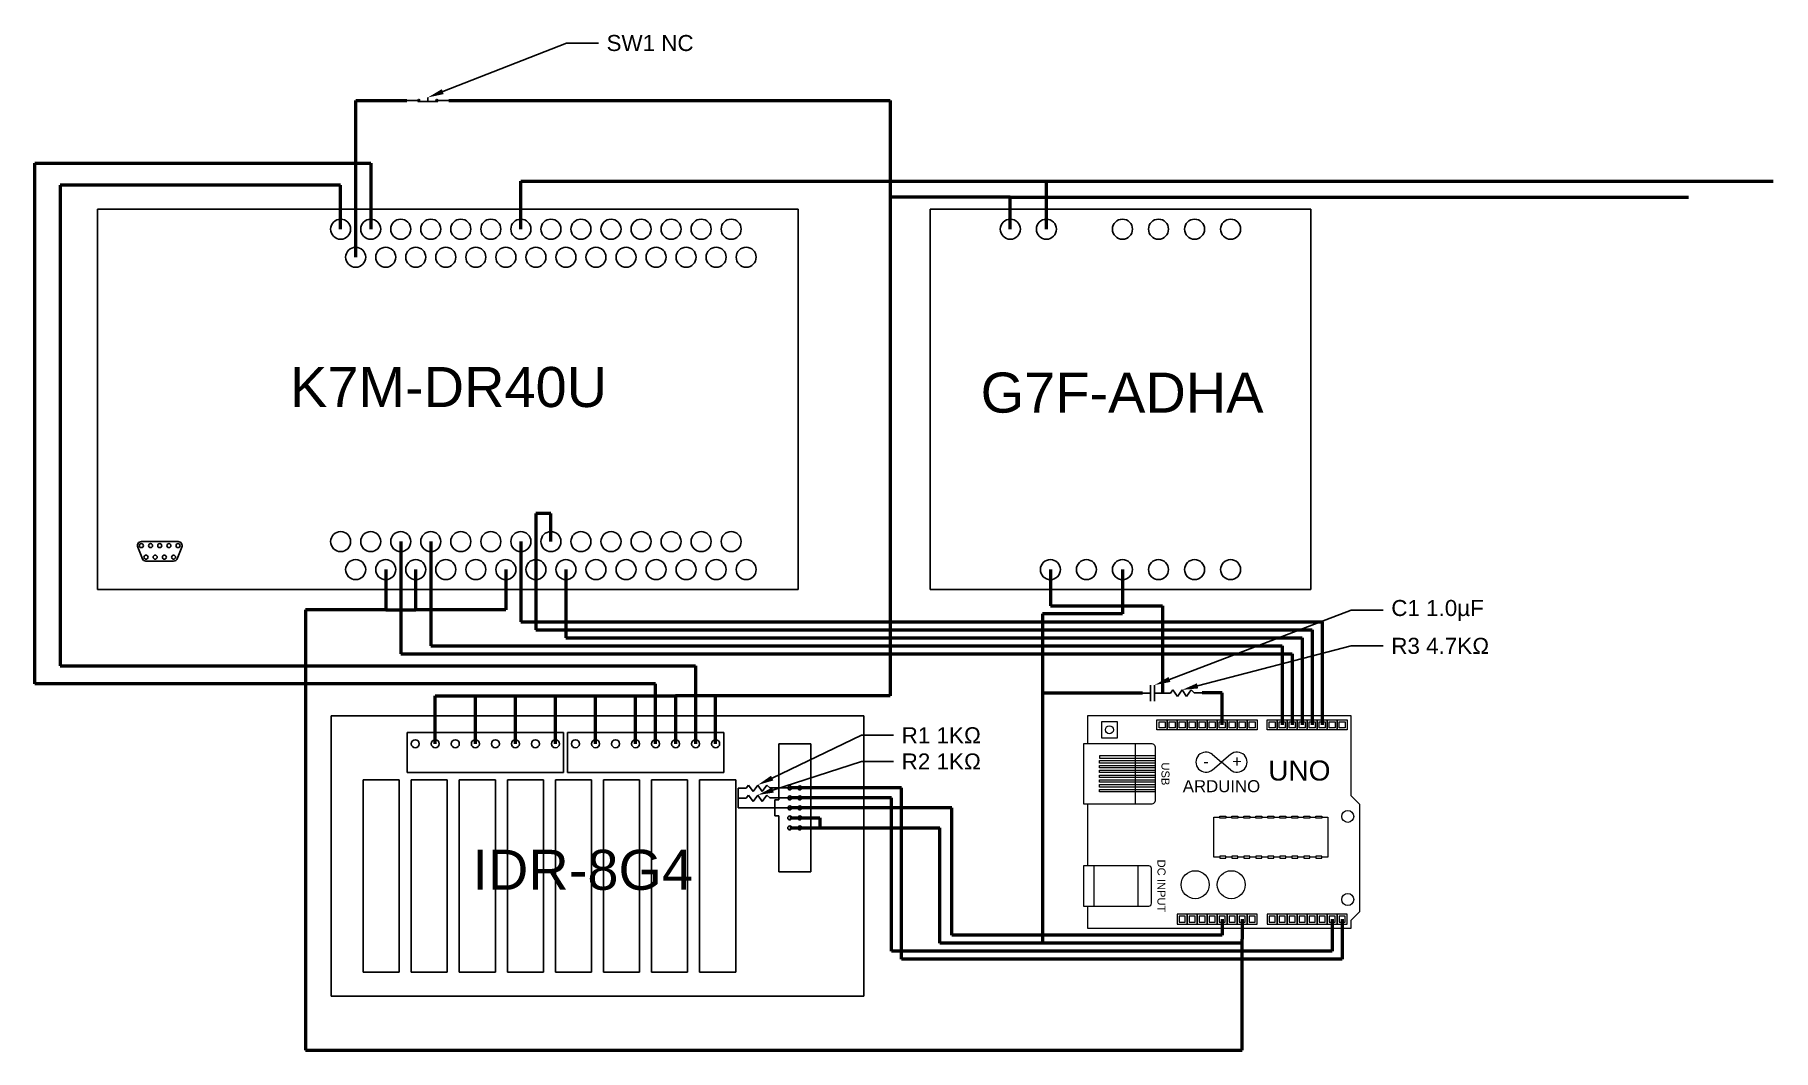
# Model space of a CAD drawing. Header units: millimetres. Extents: x 17 to 451, y 32 to 286.
import ezdxf
from ezdxf import colors
from ezdxf.entities.mleader import LeaderData, LeaderLine
from ezdxf.enums import TextEntityAlignment as Align
from ezdxf.math import Vec2, Vec3

# ---------------------------------------------------------------- set-up
doc = ezdxf.new("R2010")
doc.units = ezdxf.units.MM
for name, color, linetype, lineweight in [('24V', 30, 'Continuous', 50), ('5V', 10, 'Continuous', 50), ('Anotaciones', 170, 'Continuous', 20), ('Comun24v', 80, 'Continuous', 50), ('Comun5v', 80, 'Continuous', 50), ('Señales', 190, 'Continuous', 50)]:
    doc.layers.add(name, color=color, linetype=linetype, lineweight=lineweight)
doc.styles.get("Standard").update_dxf_attribs({"font": 'ARIAL.TTF'})

# ---------------------------------------------------------------- blocks, each defined once
blk = doc.blocks.new('PSERIE')
at = {"color": 0, "lineweight": 5}
blk.add_line((13, 0), (13, 15), dxfattribs=at)
blk.add_lwpolyline([(0, 0), (17, 0, 0.414214), (18, 1), (18, 14, 0.414214), (17, 15), (0, 15)], format="xyb", close=True, dxfattribs=at)
for points in [[(18, 12), (4, 12), (4, 11.4), (18, 11.4)], [(18, 10.2), (4, 10.2), (4, 10.8), (18, 10.8)], [(18, 9), (4, 9), (4, 9.6), (18, 9.6)], [(18, 7.8), (4, 7.8), (4, 8.4), (18, 8.4)], [(18, 6.6), (4, 6.6), (4, 7.2), (18, 7.2)], [(18, 5.4), (4, 5.4), (4, 6), (18, 6)], [(18, 4.2), (4, 4.2), (4, 4.8), (18, 4.8)], [(18, 3), (4, 3), (4, 3.6), (18, 3.6)]]:
    blk.add_lwpolyline(points, dxfattribs=at)
blk = doc.blocks.new('I2C')
at = {"lineweight": 5}
for points in [[(-1.25, 0), (1.25, 0), (1.25, 2.5), (-1.25, 2.5)], [(-0.75, 0.5), (0.75, 0.5), (0.75, 2), (-0.75, 2)]]:
    blk.add_lwpolyline(points, close=True, dxfattribs=at)
blk = doc.blocks.new('CHIP')
at = {"lineweight": 5}
for points in [[(1.5, -5), (0, -5), (0, 5), (1.5, 5)], [(3, 5), (4.5, 5)], [(6, 5), (7.5, 5)], [(9, 5), (10.5, 5)], [(12, 5), (13.5, 5)], [(15, 5), (16.5, 5)], [(18, 5), (19.5, 5)], [(21, 5), (22.5, 5)], [(24, 5), (25.5, 5)], [(27, 5), (28.5, 5), (28.5, -5), (27, -5)], [(4.5, -5), (3, -5)], [(7.5, -5), (6, -5)], [(10.5, -5), (9, -5)], [(13.5, -5), (12, -5)], [(16.5, -5), (15, -5)], [(19.5, -5), (18, -5)], [(22.5, -5), (21, -5)], [(25.5, -5), (24, -5)]]:
    blk.add_lwpolyline(points, dxfattribs=at)
for points in [[(1.5, 4.75), (1.5, 5.25), (3, 5.25), (3, 4.75)], [(4.5, 4.75), (4.5, 5.25), (6, 5.25), (6, 4.75)], [(7.5, 4.75), (7.5, 5.25), (9, 5.25), (9, 4.75)], [(10.5, 4.75), (10.5, 5.25), (12, 5.25), (12, 4.75)], [(13.5, 4.75), (13.5, 5.25), (15, 5.25), (15, 4.75)], [(16.5, 4.75), (16.5, 5.25), (18, 5.25), (18, 4.75)], [(19.5, 4.75), (19.5, 5.25), (21, 5.25), (21, 4.75)], [(22.5, 4.75), (22.5, 5.25), (24, 5.25), (24, 4.75)], [(25.5, 4.75), (25.5, 5.25), (27, 5.25), (27, 4.75)], [(1.5, -4.75), (1.5, -5.25), (3, -5.25), (3, -4.75)], [(4.5, -4.75), (4.5, -5.25), (6, -5.25), (6, -4.75)], [(7.5, -4.75), (7.5, -5.25), (9, -5.25), (9, -4.75)], [(10.5, -4.75), (10.5, -5.25), (12, -5.25), (12, -4.75)], [(13.5, -4.75), (13.5, -5.25), (15, -5.25), (15, -4.75)], [(16.5, -4.75), (16.5, -5.25), (18, -5.25), (18, -4.75)], [(19.5, -4.75), (19.5, -5.25), (21, -5.25), (21, -4.75)], [(22.5, -4.75), (22.5, -5.25), (24, -5.25), (24, -4.75)], [(25.5, -4.75), (25.5, -5.25), (27, -5.25), (27, -4.75)]]:
    blk.add_lwpolyline(points, close=True, dxfattribs=at)

msp = doc.modelspace()

# ---------------------------------------------------------------- linework, layer by layer
for p, q in [((109.68, 269.34), (112.68, 269.34)), ((114.93, 269.09), (114.93, 270.09)), ((117.18, 269.34), (120.18, 269.34)), ((112.43, 269.09), (117.43, 269.09)), ((32.41, 147.2), (32.41, 242.2)), ((32.41, 242.2), (207.41, 242.2)), ((207.41, 242.2), (207.41, 147.2)), ((240.36, 242.2), (240.36, 147.2)), ((335.36, 242.2), (240.36, 242.2)), ((335.36, 147.2), (335.36, 242.2)), ((42.51, 157.78), (43.65, 154.89)), ((43.41, 159.2), (52.57, 159.2)), ((52.33, 154.89), (53.48, 157.78)), ((207.41, 147.2), (207.41, 158.2)), ((44.56, 154.31), (51.43, 154.31)), ((335.36, 147.2), (335.36, 152.2)), ((207.41, 147.2), (32.41, 147.2)), ((240.36, 147.2), (335.36, 147.2)), ((295.36, 119.35), (295.36, 123.35)), ((296.36, 119.35), (296.36, 123.35)), ((300.93, 122.17), (300.36, 121.35)), ((302.08, 120.53), (300.93, 122.17)), ((303.23, 122.17), (302.08, 120.53)), ((304.38, 120.53), (303.23, 122.17)), ((305.52, 122.17), (304.38, 120.53)), ((306.23, 121.46), (305.52, 122.17)), ((295.36, 121.35), (293.36, 121.35)), ((298.36, 121.35), (296.36, 121.35)), ((300.36, 121.35), (298.36, 121.35)), ((308.23, 121.46), (306.23, 121.46)), ((90.79, 115.71), (90.79, 45.71)), ((223.79, 115.71), (90.79, 115.71)), ((90.79, 115.71), (90.79, 108.71)), ((223.79, 45.71), (223.79, 115.71)), ((223.79, 115.71), (223.79, 97.71)), ((148.78, 111.52), (109.78, 111.52)), ((109.78, 111.52), (109.78, 101.52)), ((148.78, 101.52), (148.78, 111.52)), ((188.79, 111.52), (149.79, 111.52)), ((149.79, 111.52), (149.79, 101.52)), ((188.79, 101.52), (188.79, 111.52)), ((210.54, 108.71), (202.54, 108.71)), ((202.54, 108.71), (202.54, 94.71)), ((210.54, 108.71), (210.54, 76.71)), ((109.78, 101.52), (148.78, 101.52)), ((149.79, 101.52), (188.79, 101.52)), ((107.79, 99.71), (98.79, 99.71)), ((98.79, 99.71), (98.79, 51.71)), ((107.79, 51.71), (107.79, 99.71)), ((119.79, 99.71), (110.79, 99.71)), ((110.79, 99.71), (110.79, 51.71)), ((119.79, 51.71), (119.79, 99.71)), ((131.79, 99.71), (122.79, 99.71)), ((122.79, 99.71), (122.79, 51.71)), ((131.79, 51.71), (131.79, 99.71)), ((143.79, 99.71), (134.79, 99.71)), ((134.79, 99.71), (134.79, 51.71)), ((143.79, 51.71), (143.79, 99.71)), ((155.79, 99.71), (146.79, 99.71)), ((146.79, 99.71), (146.79, 51.71)), ((155.79, 51.71), (155.79, 99.71)), ((167.79, 99.71), (158.79, 99.71)), ((158.79, 99.71), (158.79, 51.71)), ((167.79, 51.71), (167.79, 99.71)), ((179.79, 99.71), (170.79, 99.71)), ((170.79, 99.71), (170.79, 51.71)), ((179.79, 51.71), (179.79, 99.71)), ((191.79, 99.71), (182.79, 99.71)), ((182.79, 99.71), (182.79, 51.71)), ((191.79, 51.71), (191.79, 99.71)), ((194.42, 97.6), (192.42, 97.6)), ((192.42, 97.6), (192.42, 95.1)), ((194.99, 98.42), (194.42, 97.6)), ((194.99, 95.92), (194.42, 95.1)), ((196.14, 96.78), (194.99, 98.42)), ((196.14, 94.28), (194.99, 95.92)), ((197.29, 98.42), (196.14, 96.78)), ((197.29, 95.92), (196.14, 94.28)), ((198.43, 96.78), (197.29, 98.42)), ((198.43, 94.28), (197.29, 95.92)), ((199.58, 98.42), (198.43, 96.78)), ((199.58, 95.92), (198.43, 94.28)), ((200.29, 97.71), (199.58, 98.42)), ((200.29, 95.21), (199.58, 95.92)), ((205.29, 97.71), (200.29, 97.71)), ((194.42, 95.1), (192.42, 95.1)), ((192.42, 95.1), (192.42, 92.71)), ((192.42, 92.71), (205.29, 92.71)), ((205.29, 95.21), (200.29, 95.21)), ((202.54, 94.71), (201.54, 94.71)), ((201.54, 94.71), (201.54, 90.71)), ((201.54, 90.71), (202.54, 90.71)), ((202.54, 90.71), (202.54, 76.71)), ((202.54, 76.71), (210.54, 76.71)), ((98.79, 51.71), (107.79, 51.71)), ((110.79, 51.71), (119.79, 51.71)), ((122.79, 51.71), (131.79, 51.71)), ((134.79, 51.71), (143.79, 51.71)), ((146.79, 51.71), (155.79, 51.71)), ((158.79, 51.71), (167.79, 51.71)), ((170.79, 51.71), (179.79, 51.71)), ((182.79, 51.71), (191.79, 51.71)), ((90.79, 45.71), (223.79, 45.71)), ((90.79, 45.71), (98.79, 45.71))]:
    msp.add_line(p, q)
at = {"lineweight": 5}
for p in [(310.8, 106.04), (315.36, 106.04), (310.8, 102.21), (315.36, 102.21)]:
    msp.add_line(p, (313.08, 104.13), dxfattribs=at)
at = {"color": 0, "lineweight": 5}
for p, q in [((281.27, 68.21), (281.27, 78.21)), ((292.27, 68.21), (292.27, 78.21))]:
    msp.add_line(p, q, dxfattribs=at)
at = {"color": 0, "lineweight": 9}
msp.add_lwpolyline([(279.6, 93.71), (279.6, 78.21), (278.6, 78.21), (278.6, 68.21), (279.6, 68.21), (279.6, 62.71), (345.48, 62.71), (345.48, 64.71), (347.6, 66.84), (347.6, 93.59), (345.48, 95.71), (345.48, 115.71), (279.6, 115.71), (279.6, 108.71), (278.6, 108.71), (278.6, 93.71)], close=True, dxfattribs=at)
at = {"lineweight": 5}
msp.add_lwpolyline([(283.1, 110.21), (287.1, 110.21), (287.1, 114.21), (283.1, 114.21)], close=True, dxfattribs=at)
at = {"color": 0, "lineweight": 5}
msp.add_lwpolyline([(279.6, 68.21), (294.94, 68.21, 0.414214), (295.6, 68.88), (295.6, 77.55, 0.414214), (294.94, 78.21), (279.6, 78.21)], format="xyb", dxfattribs=at)
for centre, radius in [((112.68, 269.34), 0.25), ((117.18, 269.34), 0.25), ((93.16, 237.2), 2.5), ((100.66, 237.2), 2.5), ((108.16, 237.2), 2.5), ((115.66, 237.2), 2.5), ((123.16, 237.2), 2.5), ((130.66, 237.2), 2.5), ((138.16, 237.2), 2.5), ((145.66, 237.2), 2.5), ((153.16, 237.2), 2.5), ((160.66, 237.2), 2.5), ((168.16, 237.2), 2.5), ((175.66, 237.2), 2.5), ((183.16, 237.2), 2.5), ((190.66, 237.2), 2.5), ((260.36, 237.2), 2.5), ((269.36, 237.2), 2.5), ((288.36, 237.2), 2.5), ((297.36, 237.2), 2.5), ((306.36, 237.2), 2.5), ((315.36, 237.2), 2.5), ((96.91, 230.2), 2.5), ((104.41, 230.2), 2.5), ((111.91, 230.2), 2.5), ((119.41, 230.2), 2.5), ((126.91, 230.2), 2.5), ((134.41, 230.2), 2.5), ((141.91, 230.2), 2.5), ((149.41, 230.2), 2.5), ((156.91, 230.2), 2.5), ((164.41, 230.2), 2.5), ((171.91, 230.2), 2.5), ((179.41, 230.2), 2.5), ((186.91, 230.2), 2.5), ((194.41, 230.2), 2.5), ((93.16, 159.2), 2.5), ((100.66, 159.2), 2.5), ((108.16, 159.2), 2.5), ((115.66, 159.2), 2.5), ((123.16, 159.2), 2.5), ((130.66, 159.2), 2.5), ((138.16, 159.2), 2.5), ((145.66, 159.2), 2.5), ((153.16, 159.2), 2.5), ((160.66, 159.2), 2.5), ((168.16, 159.2), 2.5), ((175.66, 159.2), 2.5), ((183.16, 159.2), 2.5), ((190.66, 159.2), 2.5), ((43.41, 158.2), 0.5), ((45.7, 158.2), 0.5), ((47.99, 158.2), 0.5), ((50.28, 158.2), 0.5), ((52.57, 158.2), 0.5), ((44.56, 155.31), 0.5), ((46.85, 155.31), 0.5), ((49.14, 155.31), 0.5), ((51.43, 155.31), 0.5), ((96.91, 152.2), 2.5), ((104.41, 152.2), 2.5), ((111.91, 152.2), 2.5), ((119.41, 152.2), 2.5), ((126.91, 152.2), 2.5), ((134.41, 152.2), 2.5), ((141.91, 152.2), 2.5), ((149.41, 152.2), 2.5), ((156.91, 152.2), 2.5), ((164.41, 152.2), 2.5), ((171.91, 152.2), 2.5), ((179.41, 152.2), 2.5), ((186.91, 152.2), 2.5), ((194.41, 152.2), 2.5), ((270.36, 152.2), 2.5), ((279.36, 152.2), 2.5), ((288.36, 152.2), 2.5), ((297.36, 152.2), 2.5), ((306.36, 152.2), 2.5), ((315.36, 152.2), 2.5), ((111.79, 108.71), 1), ((116.79, 108.71), 1), ((121.79, 108.71), 1), ((126.79, 108.71), 1), ((131.79, 108.71), 1), ((136.79, 108.71), 1), ((141.79, 108.71), 1), ((146.79, 108.71), 1), ((151.79, 108.71), 1), ((156.79, 108.71), 1), ((161.79, 108.71), 1), ((166.79, 108.71), 1), ((171.79, 108.71), 1), ((176.79, 108.71), 1), ((181.79, 108.71), 1), ((186.79, 108.71), 1), ((205.29, 97.71), 0.5), ((205.29, 95.21), 0.5), ((207.79, 97.71), 0.5), ((207.79, 95.21), 0.5), ((205.29, 92.71), 0.5), ((207.79, 92.71), 0.5), ((205.29, 90.21), 0.5), ((205.29, 87.71), 0.5), ((207.79, 90.21), 0.5), ((207.79, 87.71), 0.5)]:
    msp.add_circle(centre, radius)
at = {"lineweight": 5}
for centre, radius in [((285.1, 112.21), 1), ((344.6, 90.59), 1.5), ((306.52, 73.53), 3.5), ((315.52, 73.53), 3.5), ((344.6, 69.84), 1.5)]:
    msp.add_circle(centre, radius, dxfattribs=at)
for centre, start, end in [((43.41, 158.2), 90, 205), ((52.57, 158.2), 335, 90), ((44.56, 155.31), 198.2263, 270), ((51.43, 155.31), 270, 341.7737)]:
    msp.add_arc(centre, 1, start, end)
for centre, start, end in [((309.19, 104.13), 50, 310), ((316.97, 104.13), 230, 130)]:
    msp.add_arc(centre, 2.5, start, end, dxfattribs=at)
at = {"layer": '24V'}
for p, q in [((120.18, 269.34), (230.36, 269.34)), ((230.36, 269.34), (230.36, 245.2)), ((260.36, 245.2), (230.36, 245.2)), ((230.36, 245.2), (230.36, 120.71)), ((260.36, 237.2), (260.36, 245.2)), ((260.36, 245.2), (429.66, 245.2)), ((116.79, 108.71), (116.79, 120.71)), ((116.79, 120.71), (126.79, 120.71)), ((126.79, 108.71), (126.79, 120.71)), ((126.79, 120.71), (136.79, 120.71)), ((136.79, 108.71), (136.79, 120.71)), ((136.79, 120.71), (146.79, 120.71)), ((146.79, 108.71), (146.79, 120.71)), ((146.79, 120.71), (156.79, 120.71)), ((156.79, 108.71), (156.79, 120.71)), ((156.79, 120.71), (166.79, 120.71)), ((166.79, 108.71), (166.79, 120.71)), ((166.79, 120.71), (176.79, 120.71)), ((186.79, 120.71), (176.79, 120.71)), ((176.79, 120.71), (176.79, 108.71)), ((186.79, 108.71), (186.79, 120.71)), ((230.36, 120.71), (186.79, 120.71))]:
    msp.add_line(p, q, dxfattribs=at)
at = {"layer": '5V'}
for p, q in [((207.79, 92.71), (205.29, 92.71)), ((245.73, 92.71), (207.79, 92.71)), ((245.73, 60.96), (245.73, 92.71)), ((313.23, 60.96), (245.73, 60.96)), ((313.23, 64.96), (313.23, 60.96))]:
    msp.add_line(p, q, dxfattribs=at)
at = {"layer": 'Comun24v'}
for p, q in [((138.16, 237.2), (138.16, 249.2)), ((138.16, 249.2), (269.36, 249.2)), ((269.36, 237.2), (269.36, 249.2)), ((269.36, 249.2), (450.84, 249.2))]:
    msp.add_line(p, q, dxfattribs=at)
at = {"layer": 'Comun5v'}
for p, q in [((104.41, 152.2), (104.41, 142.2)), ((111.91, 142.2), (111.91, 152.2)), ((134.41, 152.2), (134.41, 142.2)), ((288.36, 152.2), (288.36, 141.2)), ((104.41, 142.2), (84.41, 142.2)), ((84.41, 142.2), (84.41, 32.2)), ((104.41, 142.2), (111.91, 142.2)), ((134.41, 142.2), (111.91, 142.2)), ((288.36, 141.2), (268.36, 141.2)), ((268.36, 141.2), (268.36, 121.35)), ((293.36, 121.35), (268.36, 121.35)), ((268.36, 121.35), (268.36, 58.96)), ((205.29, 90.21), (207.79, 90.21)), ((205.29, 87.71), (207.79, 87.71)), ((207.79, 90.21), (212.79, 90.21)), ((207.79, 87.71), (242.79, 87.71)), ((212.79, 90.21), (212.79, 87.71)), ((242.79, 58.96), (242.79, 87.71)), ((318.23, 64.96), (318.23, 59.96)), ((318.23, 58.96), (242.79, 58.96)), ((318.23, 32.2), (318.23, 59.96)), ((84.41, 32.2), (318.23, 32.2))]:
    msp.add_line(p, q, dxfattribs=at)
at = {"layer": 'Señales'}
for p, q in [((96.91, 230.2), (96.91, 269.34)), ((96.91, 269.34), (109.68, 269.34)), ((16.79, 123.71), (16.79, 253.71)), ((16.79, 253.71), (100.66, 253.71)), ((100.66, 253.71), (100.66, 237.2)), ((93.16, 248.2), (23.16, 248.2)), ((23.16, 248.2), (23.16, 128.2)), ((93.16, 237.2), (93.16, 248.2)), ((145.66, 166.2), (141.91, 166.2)), ((141.91, 166.2), (141.91, 152.2)), ((145.66, 159.2), (145.66, 166.2)), ((108.16, 159.2), (108.16, 131.2)), ((115.66, 159.2), (115.66, 133.2)), ((138.16, 159.2), (138.16, 139.2)), ((141.91, 152.2), (141.91, 137.2)), ((149.41, 152.2), (149.41, 135.2)), ((270.36, 152.2), (270.36, 143.2)), ((138.16, 139.2), (338.23, 139.2)), ((270.36, 143.2), (298.36, 143.2)), ((298.36, 143.2), (298.36, 121.35)), ((338.23, 139.2), (338.23, 113.46)), ((141.91, 137.2), (335.73, 137.2)), ((149.41, 135.2), (333.23, 135.2)), ((333.23, 135.2), (333.23, 113.46)), ((335.73, 137.2), (335.73, 113.46)), ((108.16, 131.2), (330.73, 131.2)), ((115.66, 133.2), (328.23, 133.2)), ((328.23, 133.2), (328.23, 113.46)), ((330.73, 131.2), (330.73, 113.46)), ((23.16, 128.2), (181.79, 128.2)), ((181.79, 128.2), (181.79, 108.71)), ((171.79, 123.71), (16.79, 123.71)), ((171.79, 108.71), (171.79, 123.71)), ((313.23, 121.46), (308.23, 121.46)), ((313.23, 113.46), (313.23, 121.46)), ((207.79, 97.71), (205.29, 97.71)), ((233.23, 97.71), (207.79, 97.71)), ((233.23, 54.96), (233.23, 97.71)), ((207.79, 95.21), (205.29, 95.21)), ((230.73, 95.21), (207.79, 95.21)), ((230.73, 56.96), (230.73, 95.21)), ((340.73, 64.96), (340.73, 56.96)), ((343.23, 64.96), (343.23, 54.96)), ((340.73, 56.96), (230.73, 56.96)), ((343.23, 54.96), (233.23, 54.96))]:
    msp.add_line(p, q, dxfattribs=at)

# ---------------------------------------------------------------- block references
at = {"lineweight": 5, "xscale": -1, "rotation": 180}
for p in [(298.23, 114.71), (300.73, 114.71), (303.23, 114.71), (305.73, 114.71), (308.23, 114.71), (310.73, 114.71), (313.23, 114.71), (315.73, 114.71), (318.23, 114.71), (320.73, 114.71), (325.73, 114.71), (328.23, 114.71), (330.73, 114.71), (333.23, 114.71), (335.73, 114.71), (338.23, 114.71), (340.73, 114.71), (343.23, 114.71)]:
    msp.add_blockref('I2C', p, dxfattribs=at)
at = {"lineweight": 5}
for name, p in [('PSERIE', (278.6, 93.71)), ('CHIP', (311.17, 85.37)), ('I2C', (303.23, 63.71)), ('I2C', (305.73, 63.71)), ('I2C', (308.23, 63.71)), ('I2C', (310.73, 63.71)), ('I2C', (313.23, 63.71)), ('I2C', (315.73, 63.71)), ('I2C', (318.23, 63.71)), ('I2C', (320.73, 63.71)), ('I2C', (325.73, 63.71)), ('I2C', (328.23, 63.71)), ('I2C', (330.73, 63.71)), ('I2C', (333.23, 63.71)), ('I2C', (335.73, 63.71)), ('I2C', (338.23, 63.71)), ('I2C', (340.73, 63.71)), ('I2C', (343.23, 63.71))]:
    msp.add_blockref(name, p, dxfattribs=at)

# ---------------------------------------------------------------- texts
for s, height, p in [('+', 3, (316.97, 104.33)), ('UNO', 5, (332.53, 102.04)), ('-', 3, (309.19, 104.33)), ('ARDUINO', 3, (313.08, 98.13))]:
    msp.add_text(s, height=height, dxfattribs=at).set_placement(p, align=Align.MIDDLE_CENTER)
for s, p in [('USB', (299.1, 101.21)), ('DC INPUT', (298.1, 73.21))]:
    msp.add_text(s, height=2, rotation=270, dxfattribs=at).set_placement(p, align=Align.MIDDLE_CENTER)
at = {"char_height": 10, "attachment_point": 1}
for s, width, insert in [('K7M-DR40U', 60.6798, (80.51, 202.8)), ('G7F-ADHA', 49.1693, (252.95, 201.4)), ('IDR-8G4', 60.6798, (126.05, 82.25))]:
    msp.add_mtext_dynamic_manual_height_columns(s, width=width, gutter_width=12.5, heights=[0], dxfattribs=dict(at, insert=insert))

# ---------------------------------------------------------------- leaders
at = {"layer": 'Anotaciones'}
ml = msp.add_multileader_mtext('Standard', dxfattribs=at)
ml.set_content('SW1 NC', color=256)
ml.set_leader_properties()
ml.build(insert=Vec2(0, 0))
ctx = ml.context
ctx.base_point, ctx.plane_origin = Vec3(157.55, 283.65), Vec3(114.93, 270.59)
notes = []
notes.append((ctx, [(0, (1, 1, 0), (149.55, 283.65), (1, 0), 8, [(0, [(114.93, 270.09)], 0, [])])]))
ctx.mtext.insert, ctx.mtext.flow_direction = Vec3(159.55, 285.69), 5
ml = msp.add_multileader_mtext('Standard', dxfattribs=at)
ml.set_content('C1 1.0µF', color=256)
ml.set_leader_properties()
ml.build(insert=Vec2(0, 0))
ctx = ml.context
ctx.base_point, ctx.plane_origin = Vec3(353.48, 142.07), Vec3(296.36, 123.35)
notes.append((ctx, [(0, (1, 1, 0), (345.48, 142.07), (1, 0), 8, [(0, [(296.36, 123.35)], 0, [])])]))
ctx.mtext.insert, ctx.mtext.flow_direction = Vec3(355.48, 144.62), 5
ml = msp.add_multileader_mtext('Standard', dxfattribs=at)
ml.set_content('R3 4.7KΩ', color=256)
ml.set_leader_properties()
ml.build(insert=Vec2(0, 0))
ctx = ml.context
ctx.base_point, ctx.plane_origin = Vec3(353.48, 133.13), Vec3(303.23, 122.17)
notes.append((ctx, [(0, (1, 1, 0), (345.48, 133.13), (1, 0), 8, [(0, [(303.23, 122.17)], 0, [])])]))
ctx.mtext.insert, ctx.mtext.flow_direction = Vec3(355.48, 135.17), 5
ml = msp.add_multileader_mtext('Standard', dxfattribs=at)
ml.set_content('R1 1KΩ', color=256)
ml.set_leader_properties()
ml.build(insert=Vec2(0, 0))
ctx = ml.context
ctx.base_point, ctx.plane_origin = Vec3(231.23, 110.85), Vec3(197.29, 98.42)
notes.append((ctx, [(0, (1, 1, 0), (223.23, 110.85), (1, 0), 8, [(0, [(197.29, 98.42)], 0, [])])]))
ctx.mtext.insert, ctx.mtext.flow_direction = Vec3(233.23, 112.85), 5
ml = msp.add_multileader_mtext('Standard', dxfattribs=at)
ml.set_content('R2 1KΩ', color=256)
ml.set_leader_properties()
ml.build(insert=Vec2(0, 0))
ctx = ml.context
ctx.base_point, ctx.plane_origin = Vec3(231.23, 104.3), Vec3(197.29, 95.92)
notes.append((ctx, [(0, (1, 1, 0), (223.23, 104.3), (1, 0), 8, [(0, [(197.29, 95.92)], 0, [])])]))
ctx.mtext.insert, ctx.mtext.flow_direction = Vec3(233.23, 106.3), 5
for ctx, leaders in notes:
    for number, flags, end, landing, length, lines in leaders:
        leader = LeaderData()
        leader.index, (leader.has_last_leader_line, leader.has_dogleg_vector, leader.attachment_direction) = number, flags
        leader.last_leader_point, leader.dogleg_vector, leader.dogleg_length = Vec3(end), Vec3(landing), length
        for number, points, colour, breaks in lines:
            line = LeaderLine()
            line.index, line.vertices, line.color, line.breaks = number, Vec3.list(points), colors.encode_raw_color(colour), breaks
            leader.lines.append(line)
        ctx.leaders.append(leader)

doc.saveas('drawing.dxf')
